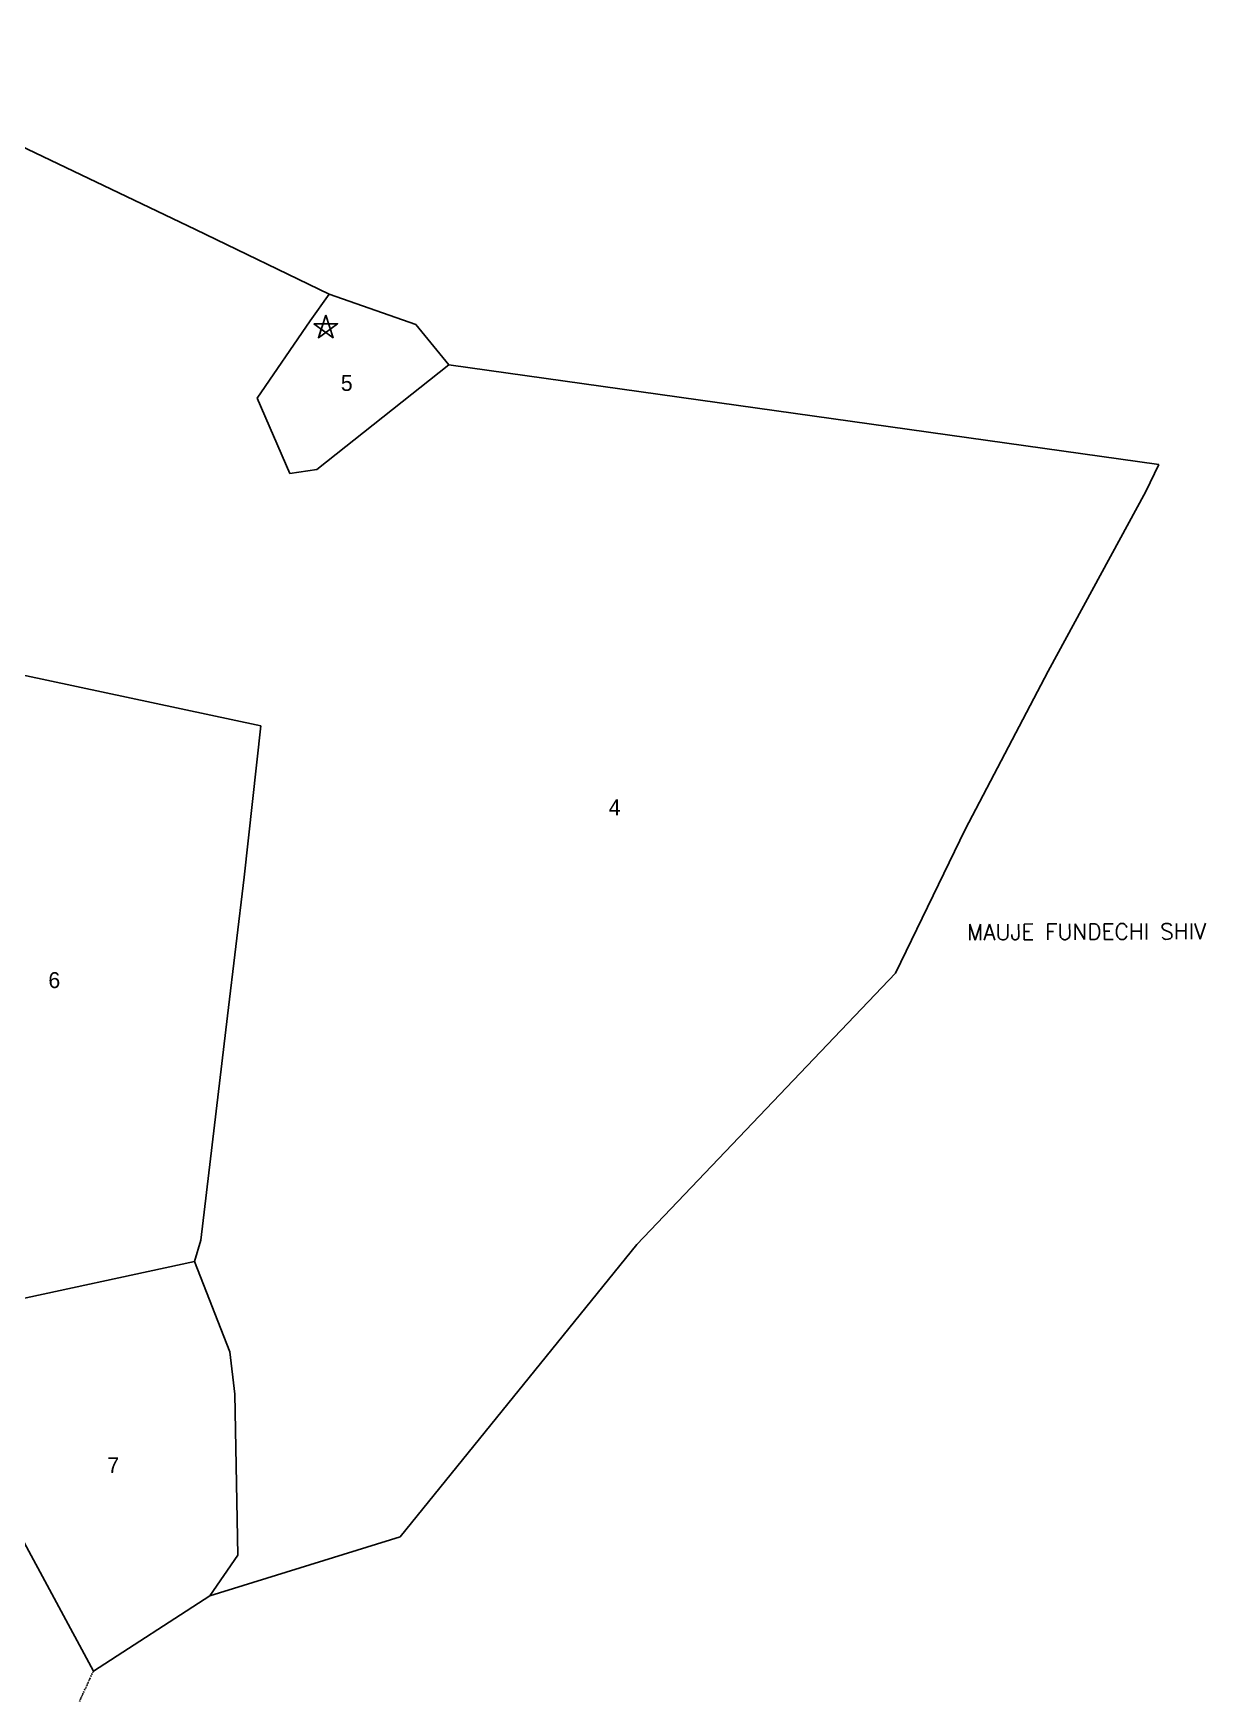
# Model space of a CAD drawing. Header units: metres. Extents: x 283194 to 285135, y 2090965 to 2092276.
# Drawn here: x 284457 to 285135, y 2091025 to 2091991 of the extents above; entities that cross this region are included whole.
import ezdxf
from ezdxf.enums import TextEntityAlignment as Align

# ---------------------------------------------------------------- set-up
doc = ezdxf.new("R2010")
doc.units = ezdxf.units.M
doc.linetypes.add('DIVIDE', pattern=[1.25, 0.5, -0.25, 0, -0.25, 0, -0.25])
for name, color, linetype in [('POLY_PARCEL', 6, 'Continuous'), ('TEXT_PARCEL', 7, 'Continuous'), ('V_BOUND_LINE', 7, 'Continuous'), ('V_DIVIDE_LINE', 7, 'DIVIDE')]:
    doc.layers.add(name, color=color, linetype=linetype)
doc.styles.get("Standard").update_dxf_attribs({"font": 'simplex.shx'})
doc.styles.add('TEXT_MAP', font='')
doc.styles.get('TEXT_MAP').set_extended_font_data('Kruti Dev 050')

msp = doc.modelspace()

# ---------------------------------------------------------------- linework, layer by layer
for points in [[(284625.92, 2091827.48), (284621.73, 2091814.41), (284625.96, 2091817.5), (284630.21, 2091814.44)], [(284619.08, 2091822.46), (284632.8, 2091822.52), (284621.72, 2091814.4), (284623.32, 2091819.4)]]:
    msp.add_lwpolyline(points, close=True)
msp.add_lwpolyline([(284623.32, 2091819.4), (284625.96, 2091817.5)])
at = {"layer": 'POLY_PARCEL'}
for p, q in [((284627.84, 2091839.63), (284616.81, 2091824.27)), ((284616.81, 2091824.27), (284586.33, 2091779.5)), ((284620.74, 2091738.25), (284697.08, 2091798.71)), ((284586.33, 2091779.5), (284605.09, 2091735.91)), ((284605.09, 2091735.91), (284620.74, 2091738.25)), ((284588.46, 2091589.94), (284376.19, 2091635.2)), ((284578.75, 2091502.44), (284588.46, 2091589.94)), ((284569.01, 2091422.11), (284578.75, 2091502.44)), ((284553.64, 2091292.47), (284569.01, 2091422.11)), ((284550.08, 2091279.96), (284553.64, 2091292.47)), ((284550.08, 2091279.96), (284397.74, 2091247.36)), ((284570.38, 2091227.88), (284550.08, 2091279.96)), ((284573.4, 2091203.27), (284570.38, 2091227.88)), ((284575.06, 2091110.19), (284573.4, 2091203.27)), ((284558.83, 2091086.62), (284575.06, 2091110.19))]:
    msp.add_line(p, q, dxfattribs=at)
at = {"layer": 'V_BOUND_LINE'}
for p, q in [((284313.12, 2091990.51), (284550.5, 2091877.09)), ((284550.5, 2091877.09), (284627.84, 2091839.63)), ((284627.84, 2091839.63), (284678.09, 2091822.11)), ((284678.09, 2091822.11), (284697.08, 2091798.71)), ((284697.08, 2091798.71), (285107.86, 2091741.12)), ((285107.86, 2091741.12), (285100.32, 2091725.57)), ((285100.32, 2091725.57), (285043.82, 2091621.52)), ((285043.82, 2091621.52), (284995.86, 2091530.04)), ((284995.86, 2091530.04), (284955.62, 2091446.78)), ((284955.62, 2091446.78), (284805.98, 2091289.84)), ((284805.98, 2091289.84), (284669.02, 2091120.79)), ((284491.48, 2091043.11), (284447.45, 2091125.09)), ((284669.02, 2091120.79), (284558.83, 2091086.62)), ((284558.83, 2091086.62), (284491.48, 2091043.11))]:
    msp.add_line(p, q, dxfattribs=at)
at = {"layer": 'V_DIVIDE_LINE'}
msp.add_line((284491.48, 2091043.11), (284483.35, 2091025.43), dxfattribs=at)

# ---------------------------------------------------------------- texts
at = {"layer": 'TEXT_PARCEL', "style": 'TEXT_MAP'}
for s, p in [('5', (284638.07, 2091788.18)), ('4', (284793.07, 2091542.81)), ('6', (284468.87, 2091442.82)), ('7', (284503, 2091162.21))]:
    msp.add_text(s, height=9.18, rotation=0.22565, dxfattribs=at).set_placement(p, align=Align.MIDDLE)
at = {"layer": 'V_BOUND_LINE'}
msp.add_text('MAUJE FUNDECHI SHIV', height=9.1805, rotation=0.22565, dxfattribs=at).set_placement((284996.93, 2091465.96))

doc.saveas('drawing.dxf')
